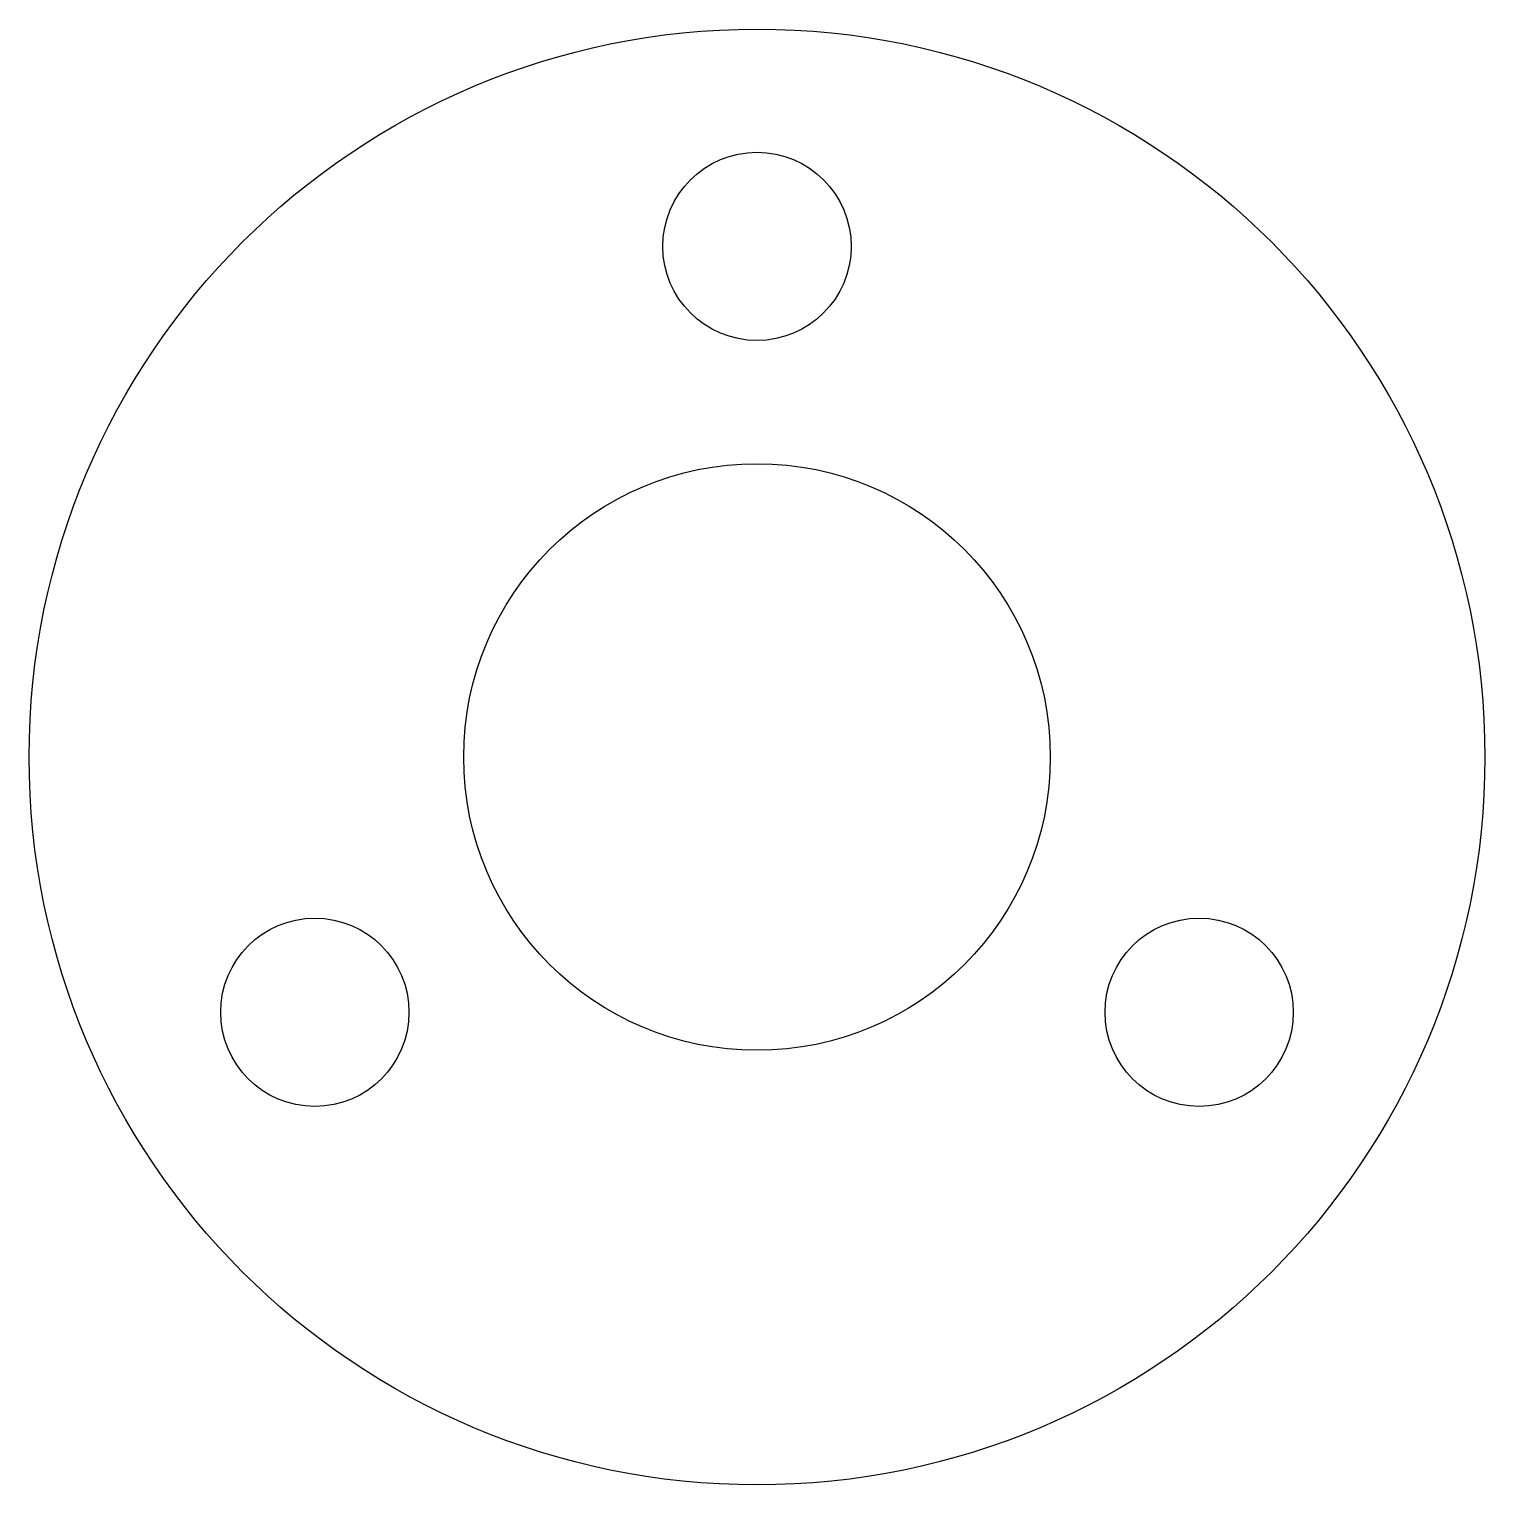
# Model space of a CAD drawing. Header units: millimetres. Extents: x -10.1 to 10.1, y -10.1 to 10.1.
import ezdxf

# ---------------------------------------------------------------- set-up
doc = ezdxf.new("R2010")
doc.units = ezdxf.units.MM

msp = doc.modelspace()

# ---------------------------------------------------------------- linework, layer by layer
at = {"color": 7, "linetype": 'Continuous', "lineweight": 25}
for centre, radius in [((0, 0), 10.05), ((0, 7.05), 1.3), ((0, 0), 4.05), ((-6.105, -3.525), 1.3), ((6.105, -3.525), 1.3)]:
    msp.add_circle(centre, radius, dxfattribs=at)

doc.saveas('drawing.dxf')
